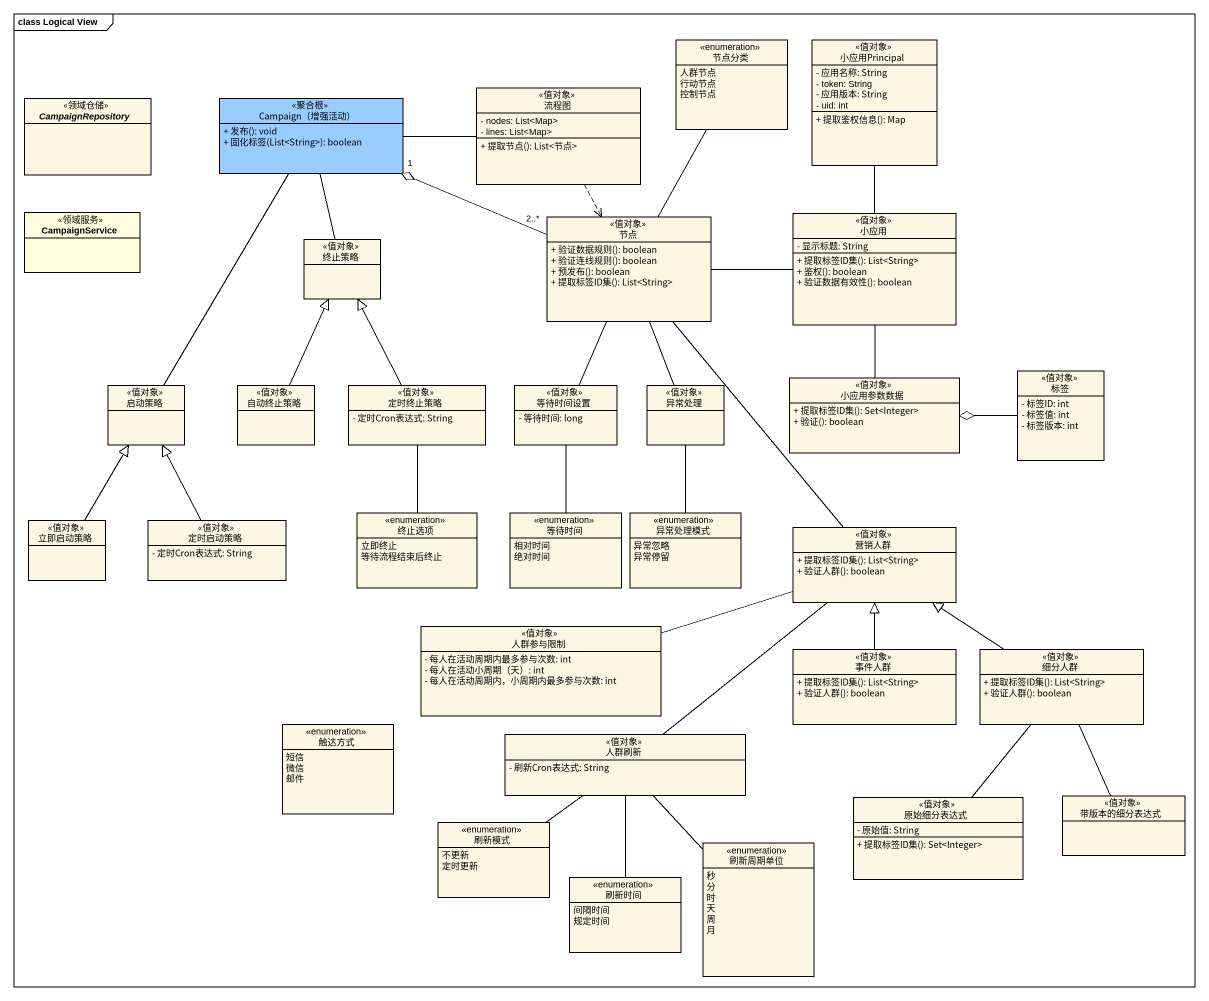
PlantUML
@startuml
mainframe class Logical View
hide circle
hide empty members
skinparam classAttributeIconSize 0
enum 节点分类 {
  人群节点
  行动节点
  控制节点
}
class 小应用Principal <<值对象>> {
  - 应用名称: String
  - token: String
  - 应用版本: String
  - uid: int
  + 提取鉴权信息(): Map
}
interface CampaignRepository <<领域仓储>>
class "Campaign（增强活动）" as Campaign_增强活动 <<聚合根>> #99CCFF {
  + 发布(): void
  + 固化标签(List<String>): boolean
}
class 流程图 <<值对象>> {
  - nodes: List<Map>
  - lines: List<Map>
  + 提取节点(): List<节点>
}
class CampaignService <<领域服务>> #FFFFE0
class 节点 <<值对象>> {
  + 验证数据规则(): boolean
  + 验证连线规则(): boolean
  + 预发布(): boolean
  + 提取标签ID集(): List<String>
}
class 小应用 <<值对象>> {
  - 显示标题: String
  + 提取标签ID集(): List<String>
  + 鉴权(): boolean
  + 验证数据有效性(): boolean
}
class 终止策略 <<值对象>>
class 小应用参数数据 <<值对象>> {
  + 提取标签ID集(): Set<Integer>
  + 验证(): boolean
}
class 标签 <<值对象>> {
  - 标签ID: int
  - 标签值: int
  - 标签版本: int
}
class 启动策略 <<值对象>>
class 自动终止策略 <<值对象>>
class 定时终止策略 <<值对象>> {
  - 定时Cron表达式: String
}
class 等待时间设置 <<值对象>> {
  - 等待时间: long
}
class 异常处理 <<值对象>>
class 立即启动策略 <<值对象>>
class 定时启动策略 <<值对象>> {
  - 定时Cron表达式: String
}
enum 终止选项 {
  立即终止
  等待流程结束后终止
}
enum 等待时间 {
  相对时间
  绝对时间
}
enum 异常处理模式 {
  异常忽略
  异常停留
}
class 营销人群 <<值对象>> {
  + 提取标签ID集(): List<String>
  + 验证人群(): boolean
}
class 人群参与限制 <<值对象>> {
  - 每人在活动周期内最多参与次数: int
  - 每人在活动小周期（天）: int
  - 每人在活动周期内，小周期内最多参与次数: int
}
class 事件人群 <<值对象>> {
  + 提取标签ID集(): List<String>
  + 验证人群(): boolean
}
class 细分人群 <<值对象>> {
  + 提取标签ID集(): List<String>
  + 验证人群(): boolean
}
enum 触达方式 {
  短信
  微信
  邮件
}
class 人群刷新 <<值对象>> {
  - 刷新Cron表达式: String
}
class 原始细分表达式 <<值对象>> {
  - 原始值: String
  + 提取标签ID集(): Set<Integer>
}
class 带版本的细分表达式 <<值对象>>
enum 刷新模式 {
  不更新
  定时更新
}
enum 刷新时间 {
  间隔时间
  规定时间
}
enum 刷新周期单位 {
  秒
  分
  时
  天
  周
  月
}
Campaign_增强活动 -right- 流程图
流程图 ..> 节点
节点 -up- 节点分类
节点 "2..*" -left-o "1" Campaign_增强活动
节点 -right- 小应用
节点 -- 等待时间设置
节点 -- 异常处理
节点 -- 营销人群
小应用 -up- 小应用Principal
小应用 -- 小应用参数数据
终止策略 -up- Campaign_增强活动
标签 -left-o 小应用参数数据
启动策略 -up- Campaign_增强活动
自动终止策略 -up-|> 终止策略
定时终止策略 -up-|> 终止策略
定时终止策略 -- 终止选项
等待时间设置 -- 等待时间
异常处理 -- 异常处理模式
立即启动策略 -up-|> 启动策略
定时启动策略 -up-|> 启动策略
营销人群 -- 人群刷新
人群参与限制 -right- 营销人群
事件人群 -up-|> 营销人群
细分人群 -up-|> 营销人群
细分人群 -- 原始细分表达式
细分人群 -- 带版本的细分表达式
人群刷新 -- 刷新模式
人群刷新 -- 刷新时间
刷新周期单位 -up- 人群刷新
@enduml
